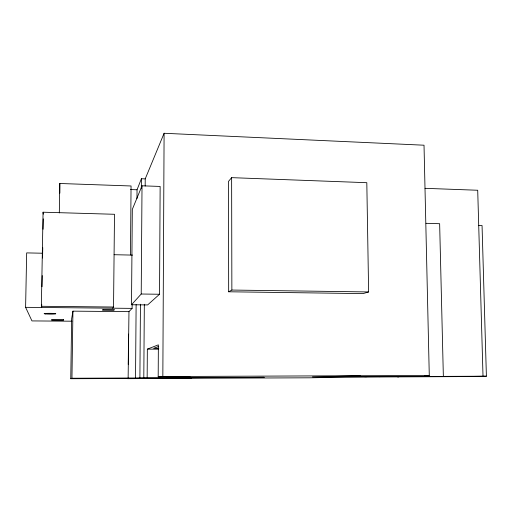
<?xml version="1.0" encoding="UTF-8"?>
<svg xmlns="http://www.w3.org/2000/svg" width="512" height="512" viewBox="0 0 512 512"><rect width="100%" height="100%" fill="white"/><g stroke="black" fill="none" stroke-linecap="round" stroke-linejoin="round"><path stroke-width="0.77" d="M147.155 377.491L175.386 377.37L189.926 376.685L158.189 376.819L158.368 344.851L147.347 349.133L147.155 377.491L135.533 377.99L71.955 378.246L70.765 378.726L71.654 318.746L72.941 311.142L128.966 311.654L132.102 308.378L132.141 304.403M159.539 294.253L160.141 186.438L142.022 185.805L132.314 209.376L131.501 304.742L147.648 304.915L159.539 294.253L141.216 294.016L131.501 304.742M158.189 376.819L162.842 376.531L164.096 133.274L424.019 145.21L429.28 375.45L424.352 375.546M135.533 377.99L136.122 304.614M136.973 198.547L137.043 189.773L141.402 178.739L145.222 178.88L164.096 133.274M139.898 377.709L140.454 304.198M141.331 188.333L141.402 178.739M141.216 294.016L142.022 185.805M143.802 377.696L144.326 304.237M145.171 186.067L145.222 178.88M128.256 364.442L128.525 334.093M128.966 311.654L128.134 378.022M130.464 254.931L131.059 185.978L59.795 183.488L59.315 212.915M112.723 308.186L113.536 307.021L114.502 214.285L43.066 212.211L41.363 306.291L41.67 307.488L41.728 304.294M71.955 378.246L72.941 311.142M42.042 286.739L42.246 275.571M42.56 258.016L42.746 247.635M43.078 229.248L43.27 218.854M71.949 321.203L31.955 320.915L25.6 307.328L26.675 252.896L42.65 253.229M231.629 177.651L228.474 181.44L228.672 291.782L363.034 293.6L368.627 291.949L366.81 182.694L231.629 177.651L231.866 290.048L228.672 291.782M158.746 346.413L153.632 348.307L158.797 348.314M128.531 378.624L127.686 378.675L191.565 378.342M360.23 375.808L312.442 376.915L486.4 376.205L482.054 225.542L478.714 225.446M364.71 376.73L366.995 376.685M378.95 376.666L380.134 376.646M397.574 376.896L398.739 376.877M441.952 376.397L443.354 376.371L439.642 223.706L426.074 223.315M455.744 376.64L486.4 376.205M70.765 378.726L309.92 377.811L345.6 377.107L460.288 376.608M162.842 376.531L429.28 375.45M147.347 349.133L158.291 349.152M41.363 306.291L113.536 307.021M25.6 307.328L132.102 308.378M231.866 290.048L368.627 291.949M114.08 254.714L132.557 255.098M130.522 189.555L137.043 189.773M425.024 188.326L477.709 190.253L483.014 376.218M43.066 212.211L43.27 214.195M59.795 183.488L59.846 193.133M63.584 319.61L63.552 320.346L51.642 320.256L51.533 319.52L63.584 319.61M102.995 309.427L102.522 310.253L113.875 310.362L114.477 309.536L102.995 309.427M168.678 377.728L167.034 377.805L264.198 377.318L168.678 377.728M45.286 313.926A5.862 0.397 0.5 0 0 55.347 313.926A5.862 0.397 0.5 0 0 49.12 313.325A5.862 0.397 0.5 0 0 45.286 313.926"/></g></svg>
